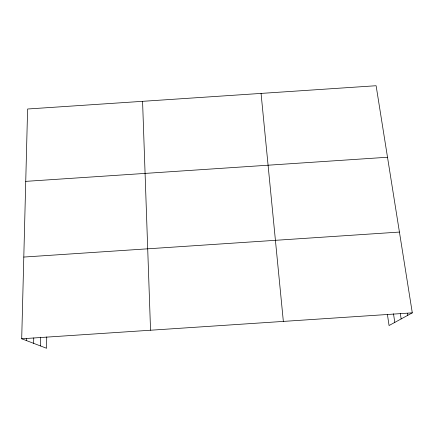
<?xml version="1.0" encoding="UTF-8"?>
<svg xmlns="http://www.w3.org/2000/svg" width="434" height="434" viewBox="0 0 434 434"><rect width="100%" height="100%" fill="white"/><g stroke="black" fill="none" stroke-linecap="round" stroke-linejoin="round"><path stroke-width="0.65" d="M46.736 336.941L46.579 348.269L21.7 338.78L27.602 109.005L376.115 85.731L412.3 312.843L389.054 325.533L387.399 314.319M40.433 345.925L40.579 337.207M33.64 343.332L33.749 337.923M26.545 340.625L26.588 338.629M25.742 181.363L387.508 157.249M23.799 257.058L399.426 232.065M21.7 338.78L412.3 312.843M407.466 313.337L407.776 315.312M400.322 313.581L401.146 318.936M393.497 313.777L394.794 322.402M261.062 93.413L283.348 321.404M142.569 101.328L150.544 330.225"/></g></svg>
